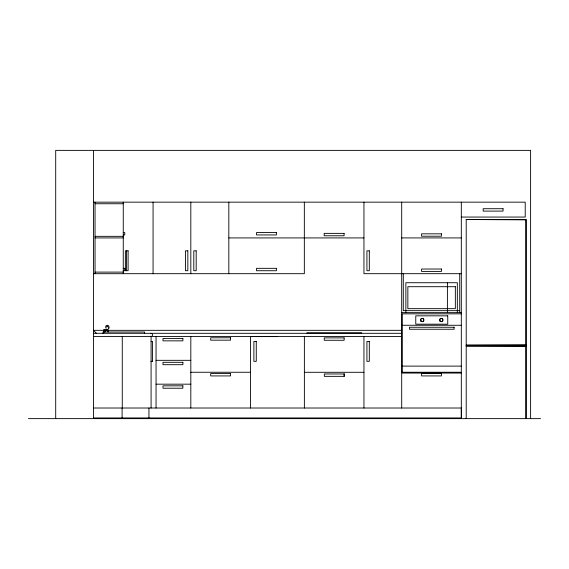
<?xml version="1.0" encoding="UTF-8"?>
<svg xmlns="http://www.w3.org/2000/svg" width="569" height="569" viewBox="0 0 569 569"><rect width="100%" height="100%" fill="white"/><g stroke="black" fill="none" stroke-linecap="round" stroke-linejoin="round"><path stroke-width="0.85" d="M105.99 328.107L106.431 328.107M107.932 329.899L105.116 330.091L104.945 332.012L104.134 330.518L103.579 331.336M105.557 327.403C105.436 324.593 109.212 324.593 109.092 327.403M107.854 331.599L107.925 331.407A1.174 0.612 71 0 0 107.342 329.736A1.174 0.612 71 0 0 106.559 330.262M106.581 327.026L107.221 326.058L108.053 326.976M152.456 335.689L152.456 334.095M104.141 331.528L103.814 332.012L104.084 331.343L103.522 331.151M526.019 219.513L526.019 418.628L526.019 219.513L466.21 219.513L466.21 418.628M466.21 345.333L526.019 345.049L466.21 345.049M106.837 330.091L107.399 329.899M109.063 328.107L108.231 328.149L108.814 328.05M93.458 202.159L525.223 202.159L525.223 217.059L461.317 217.059M95.044 203.745L123.26 203.745M525.713 219.854L466.21 219.513M123.26 232.557L124.753 232.557L124.753 234.94L123.26 234.94M95.044 236.334L123.26 236.334M95.044 237.92L123.26 237.92M228.823 237.92L363.947 237.92M401.7 237.92L461.317 237.92M123.26 268.333L124.753 268.333L124.753 270.716L123.26 270.716M95.044 272.103L123.26 272.103M93.458 273.689L304.337 273.689L304.337 202.159M461.317 273.689L363.947 273.689L363.947 202.159M459.724 310.653L403.293 310.653L403.293 273.689M401.7 312.637L461.317 312.637M461.317 313.846L402.198 313.846L402.198 373.058L461.317 373.058M402.198 325.269L461.317 325.269M104.12 330.326L93.458 330.326L96.438 333.306M107.669 330.326L401.7 330.326M93.458 333.306L401.7 333.306M93.458 336.485L401.7 336.485M250.438 336.599L277.259 336.599M151.084 341.549L152.57 341.45L152.57 361.422L151.084 361.422M466.21 345.81L526.019 346.094L466.21 346.094M156.048 360.326L190.821 360.326M151.084 361.322L152.57 361.322M402.198 366.109L461.317 366.109M190.821 372.254L250.438 372.254M401.7 372.254L461.317 372.254M304.379 372.297L363.947 372.297M156.048 384.175L190.821 384.175M93.458 408.016L461.317 408.016L461.317 417.952L93.458 417.952M28.45 418.628L540.55 418.628M104.02 329.899L104.582 330.091M104.447 331.151L105.009 331.343M104.113 331.471L104.198 331.627A1.088 0.569 -71 0 0 104.796 331.592L105.101 331.194A1.088 0.569 -71 0 0 105.315 330.041A1.088 0.569 -71 0 0 104.767 329.714M108.131 332.012L107.37 330.091L107.37 331.371M530.614 418.628L530.614 150.372L55.705 150.372L55.705 418.628M525.607 345.333L525.607 345.81M466.509 344.764L466.509 346.535M461.317 202.159L461.317 417.952M459.724 273.689L459.724 312.637M457.334 312.637L457.334 282.729L405.868 282.729L405.868 312.637M447.398 282.729L447.398 312.637M401.7 202.159L401.7 408.016M363.947 336.485L363.947 408.016M361.649 333.306L361.649 332.808L307.004 332.808L307.004 333.306M344.202 373.961L344.202 376.351M304.379 336.485L304.379 408.016M250.438 336.485L250.438 408.016M228.823 202.159L228.823 273.689M190.821 202.159L190.821 273.689M190.821 336.485L190.821 408.016M156.048 336.485L156.048 408.016M153.068 202.159L153.068 273.689M151.084 333.306L151.084 333.768M151.084 336.016L151.084 408.016M148.95 408.016L148.95 417.952M144.611 333.306L144.611 332.012L103.003 332.012L103.003 333.306M126.425 250.837L126.425 270.709M123.26 202.159L123.26 273.689M122.271 336.485L122.271 408.016M122.1 408.016L122.1 417.952M105.116 330.091L105.116 331.371M95.044 202.159L95.044 273.689M93.458 150.372L93.458 418.628M107.811 331.549A1.174 0.612 71 0 0 108.416 331.421L108.48 331.215A1.174 0.612 71 0 0 107.811 329.479A1.174 0.612 71 0 0 107.143 330.354M104.298 330.219A1.088 0.569 -71 0 1 104.44 329.999M104.54 331.002L104.234 331.4A1.088 0.569 -71 0 1 103.636 331.435L103.501 331.066A1.088 0.569 -71 0 1 104.369 329.472A1.088 0.569 -71 0 1 104.54 331.002M503.046 208.716L483.173 208.716L483.173 211.099L503.046 211.099L503.046 208.716M276.392 232.557L256.527 232.557L256.527 234.94L276.392 234.94L276.392 232.557M344.074 233.375L324.202 233.375L324.202 235.765L344.074 235.765L344.074 233.375M441.444 233.823L421.572 233.823L421.572 236.206L441.444 236.206L441.444 233.823M128.11 250.837L125.372 250.837L125.372 270.709L128.11 270.709L128.11 250.837M187.841 250.837L185.458 250.837L185.458 270.709L187.841 270.709L187.841 250.837M196.191 250.837L193.801 250.837L193.801 270.709L196.191 270.709L196.191 250.837M369.309 250.837L366.927 250.837L366.927 270.709L369.309 270.709L369.309 250.837M276.392 268.333L256.527 268.333L256.527 270.723L276.392 270.723L276.392 268.333M441.444 269.023L421.572 269.023L421.572 271.406L441.444 271.406L441.444 269.023M455.342 286.705L407.852 286.705L407.852 308.661L455.342 308.661L455.342 286.705M447.753 315.831L415.761 315.831L415.761 324.181L447.753 324.181L447.753 315.831M454.112 327.26L409.403 327.26L409.403 329.245L454.112 329.245L454.112 327.26M230.566 337.773L210.694 337.773L210.694 340.162L230.566 340.162L230.566 337.773M344.145 337.886L324.273 337.886L324.273 340.276L344.145 340.276L344.145 337.886M182.877 338.47L163.004 338.47L163.004 340.852L182.877 340.852L182.877 338.47M256.27 341.45L253.881 341.45L253.881 361.322L256.27 361.322L256.27 341.45M369.309 341.45L366.927 341.45L366.927 361.322L369.309 361.322L369.309 341.45M182.877 362.318L163.004 362.318L163.004 364.701L182.877 364.701L182.877 362.318M230.566 373.541L210.694 373.541L210.694 375.924L230.566 375.924L230.566 373.541M441.444 373.541L421.572 373.541L421.572 375.924L441.444 375.924L441.444 373.541M344.209 373.961L324.33 373.961L324.337 376.351L344.209 376.351L344.209 373.961M182.877 385.839L163.004 385.839L163.004 388.222L182.877 388.222L182.877 385.839M421.167 321.058A1.494 1.494 0 0 0 423.656 320.39A1.494 1.494 0 0 0 421.835 318.569A1.494 1.494 0 0 0 421.167 321.058M440.1 321.201A1.693 1.693 0 0 0 442.924 320.439A1.693 1.693 0 0 0 440.854 318.37A1.693 1.693 0 0 0 440.1 321.201M440.548 321.293A1.494 1.494 0 0 0 442.782 320.006A1.494 1.494 0 0 0 440.548 318.718A1.494 1.494 0 0 0 440.548 321.293M421.024 321.201A1.693 1.693 0 0 0 423.848 320.439A1.693 1.693 0 0 0 421.778 318.37A1.693 1.693 0 0 0 421.024 321.201"/></g></svg>
